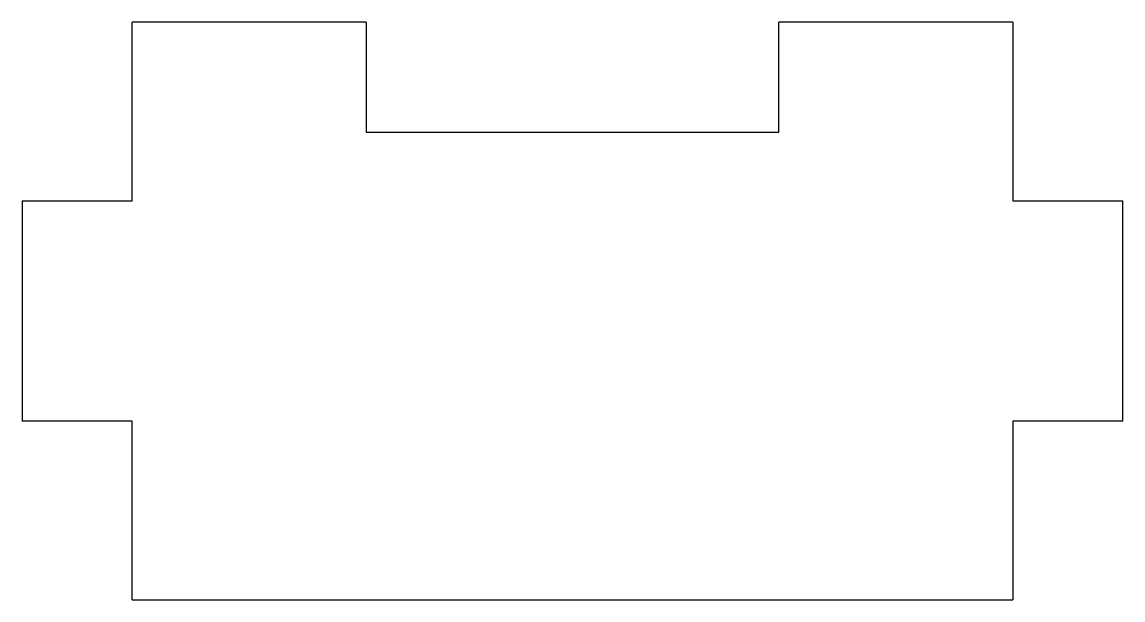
# Model space of a CAD drawing. Header units: millimetres. Extents: x 0 to 40, y -21 to 0.
import ezdxf

# ---------------------------------------------------------------- set-up
doc = ezdxf.new("R2010")
doc.units = ezdxf.units.MM

msp = doc.modelspace()

# ---------------------------------------------------------------- linework, layer by layer
at = {"color": 7, "linetype": 'Continuous', "lineweight": 25}
for p, q in [((12.5, 0), (4, 0)), ((4, -6.5), (4, 0)), ((12.5, 0), (12.5, -4)), ((36, 0), (27.5, 0)), ((27.5, -4), (27.5, 0)), ((36, 0), (36, -6.5)), ((12.5, -4), (27.5, -4)), ((0, -6.5), (4, -6.5)), ((0, -6.5), (0, -14.5)), ((36, -6.5), (40, -6.5)), ((40, -14.5), (40, -6.5)), ((4, -14.5), (0, -14.5)), ((4, -21), (4, -14.5)), ((36, -14.5), (36, -21)), ((40, -14.5), (36, -14.5)), ((4, -21), (36, -21))]:
    msp.add_line(p, q, dxfattribs=at)

doc.saveas('drawing.dxf')
